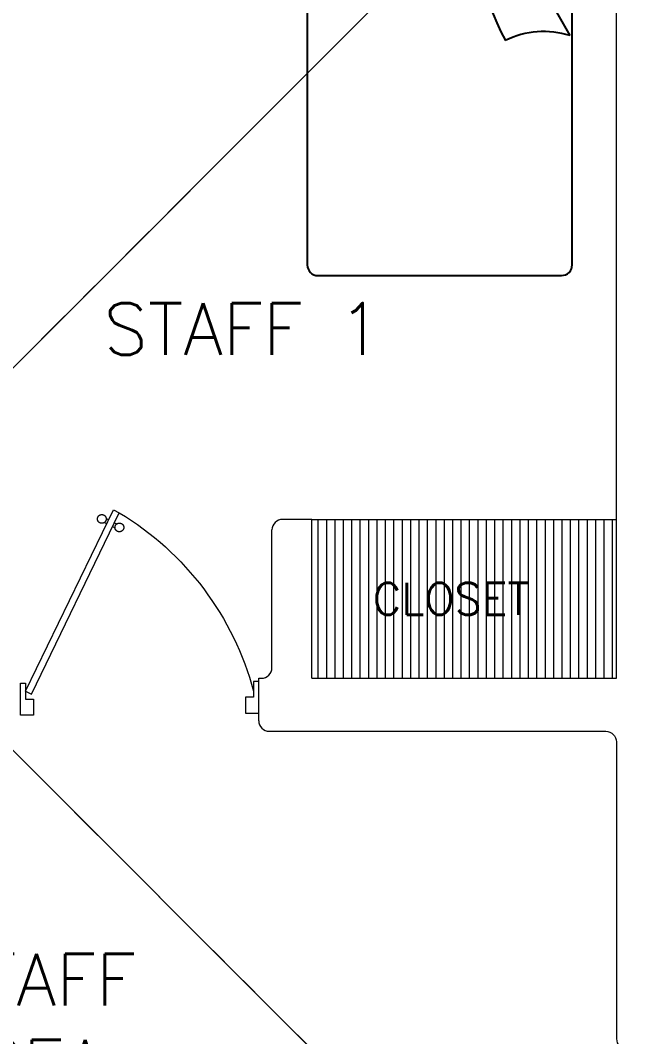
# Model space of a CAD drawing. Header units: metres. Extents: x -232 to 581, y 30 to 789.
# Drawn here: x 215.813 to 218.181, y 382.813 to 386.649 of the extents above; entities that cross this region are included whole.
import ezdxf

# ---------------------------------------------------------------- set-up
doc = ezdxf.new("R2010")
doc.units = ezdxf.units.M
doc.linetypes.add('HIDDEN2', pattern=[0.1875, 0.125, -0.0625])
for name, color, linetype, lineweight in [('A-DOOR', 35, 'Continuous', 5), ('A-WALL', 250, 'Continuous', 20), ('baños', 140, 'Continuous', 0), ('closets', 253, 'Continuous', 0), ('textos', 7, 'Continuous', 0)]:
    doc.layers.add(name, color=color, linetype=linetype, lineweight=lineweight)
doc.layers.add('MOBILIARIOS', color=252, linetype='Continuous')
doc.layers.add('Techos 1', color=7, linetype='HIDDEN2', lineweight=9, true_color=0x42391a)
doc.styles.get("Standard").update_dxf_attribs({"font": 'arial.ttf'})

# ---------------------------------------------------------------- blocks, each defined once
blk = doc.blocks.new('20.03.2026 LN 09 SEGUNDO NIVEL ARQ')
at = {"layer": 'Techos 1', "color": 5, "linetype": 'ByBlock'}
for p, q in [((76.0959, -55.1986), (71.9959, -59.2986)), ((71.9959, -59.2986), (76.0959, -63.3986))]:
    blk.add_line(p, q, dxfattribs=at)
at = {"layer": 'baños', "color": 5, "linetype": 'Continuous', "flags": 8}
for tag, p in [('MODELNUMBER', (83.7813, -42.9175, 0)), ('MATERIAL', (83.7813, -42.9176, 0)), ('PRODUCT', (83.7813, -42.9176, 0)), ('TRADENAME', (83.7813, -42.9176, 0)), ('MODELNUMBER', (84.956, -42.9175, 0)), ('TRADENAME', (84.956, -42.9176, 0)), ('MATERIAL', (84.956, -42.9176, 0)), ('PRODUCT', (84.956, -42.9176, 0))]:
    blk.add_attdef(tag, p, '', height=0.0000254, rotation=180.0001, dxfattribs=at)
at = {"layer": 'baños', "color": 5, "linetype": 'Continuous'}
for tag, p, rotation in [('TRADENAME', (85.8912, -56.9933), 180.0001), ('MODELNUMBER', (85.8912, -56.9934), 180.0001), ('MATERIAL', (85.8914, -56.9932), 180.0001), ('PRODUCT', (85.8914, -56.9933), 180.0001), ('MODELNUMBER', (86.6008, -56.9934), 179.9999), ('MATERIAL', (86.6008, -56.9932), 179.9999), ('PRODUCT', (86.6008, -56.9933), 179.9999), ('TRADENAME', (86.6008, -56.9933), 179.9999)]:
    blk.add_attdef(tag, p, '', height=0.0000254, rotation=rotation, dxfattribs=at)
blk = doc.blocks.new('P90')
at = {"layer": 'A-DOOR'}
for p, q in [((-0.0476, -0.8576), (0.6364, -0.5264)), ((0.5992, -0.5445), (0.5949, -0.5355)), ((0.6473, -0.5489), (0.6364, -0.5264)), ((-0.0368, -0.88), (0.6473, -0.5489)), ((0.5843, -0.5517), (0.58, -0.5427)), ((0.5952, -0.5741), (0.5995, -0.5831)), ((0.6101, -0.5669), (0.6144, -0.5759)), ((-0.0368, -0.88), (-0.0476, -0.8576))]:
    blk.add_line(p, q, dxfattribs=at)
for points in [[(-0.06, -0.02), (-0.06, -0.05), (-0.12, -0.05), (-0.12, 0), (0, 0), (0, -0.02)], [(-0.0668, -0.88), (-0.0668, -0.85), (-0.1268, -0.85), (-0.1268, -0.9), (-0.0068, -0.9), (-0.0068, -0.88)]]:
    blk.add_lwpolyline(points, close=True, dxfattribs=at)
blk.add_arc((-0.3259, -1.105), 1.1228, 31.0139, 75.0797, dxfattribs=at)
for points in [[(0.5812, -0.5096), (0.5857, -0.5096), (0.5933, -0.5141), (0.5977, -0.5218), (0.5977, -0.5306), (0.5933, -0.5383), (0.5856, -0.5427), (0.5767, -0.5427), (0.5691, -0.5383), (0.5647, -0.5306), (0.5647, -0.5217), (0.5691, -0.514), (0.5768, -0.5096), (0.5812, -0.5096)], [(0.6133, -0.5758), (0.6177, -0.5758), (0.6254, -0.5803), (0.6298, -0.5879), (0.6298, -0.5968), (0.6253, -0.6045), (0.6176, -0.6089), (0.6088, -0.6089), (0.6011, -0.6044), (0.5967, -0.5967), (0.5967, -0.5879), (0.6011, -0.5802), (0.6088, -0.5758), (0.6133, -0.5758)]]:
    blk.add_open_spline(points, degree=2, dxfattribs=at)
blk = doc.blocks.new('SBED BL22')
at = {"layer": 'MOBILIARIOS'}
for p, q in [((0.0024, -0.4088), (0.5977, -0.4088)), ((0.0024, -0.622), (0.6287, -0.622))]:
    blk.add_line(p, q, dxfattribs=at)
blk.add_lwpolyline([(1, -1.82), (1, 0, 0.414214), (0.96, 0.04), (0.04, 0.04, 0.414214), (0, 0), (0, -1.82, 0.414214), (0.04, -1.86), (0.96, -1.86, 0.414214)], format="xyb", close=True, dxfattribs=at)
for centre, radius, start, end in [((0.206, -0.5325), 0.4662, 56.115, 102.0188), ((-1.5957, -0.5731), 1.7755, 5.5112, 16.2393), ((0.5755, -0.6929), 0.6292, 71.7279, 108.2721), ((1.8554, -0.2171), 1.0894, 173.5834, 195.2056), ((0.4533, -0.4985), 0.2414, 49.5381, 122.9919), ((0.5977, -0.4488), 0.04, 40.117, 90), ((1.7867, -0.4334), 1.1707, 178.7966, 207.447), ((-1.8433, -2.5056), 3.232, 28.6854, 40.117), ((1.0264, -3.0153), 2.5222, 95.0578, 97.3886), ((0.8936, -1.272), 0.3327, 72.799, 116.0068)]:
    blk.add_arc(centre, radius, start, end, dxfattribs=at)
blk = doc.blocks.new('20.03.2026 LN 09 PRIMER NIVEL ARQ')
at = {"layer": 'closets', "transparency": 33554687}
h = blk.add_hatch(dxfattribs=at)
h.set_pattern_fill('LINE', color=1, scale=0.01, angle=90)
h.set_pattern_definition([(90, (-112.02442, 136.57283), (-0.03175, 2e-18), [])])
h.paths.add_polyline_path([(-6.186, -59.1432), (-5.0365, -59.1432), (-5.0365, -59.7432), (-6.186, -59.7432)])
at = {"layer": 'A-WALL', "color": 1}
for p, q in [((-5.036, -59.7432), (-5.036, -56.4322)), ((-6.186, -59.1432), (-6.296, -59.1432)), ((-6.186, -59.7432), (-6.186, -59.1432)), ((-6.336, -59.7032), (-6.336, -59.1832)), ((-6.386, -59.7432), (-6.376, -59.7432)), ((-6.386, -59.9032), (-6.386, -59.7432)), ((-6.186, -59.7432), (-5.036, -59.7432))]:
    blk.add_line(p, q, dxfattribs=at)
blk.add_lwpolyline([(-6.3466, -59.9432), (-5.076, -59.9432, -0.414086), (-5.036, -59.9831), (-5.0355, -61.1032, 0.414086), (-4.9955, -61.1432), (-4.8754, -61.1432, 0.415429), (-4.8354, -61.103), (-4.836, -60.9632, 0)], format="xyb", dxfattribs=at)
for centre, start, end in [((-6.296, -59.1832), 90, 180), ((-6.376, -59.7032), 270, 360), ((-6.346, -59.9032), 180, 270)]:
    blk.add_arc(centre, 0.04, start, end, dxfattribs=at)
at = {"layer": 'closets', "color": 1, "transparency": 33554687}
blk.add_line((-6.186, -59.1432), (-5.036, -59.1432), dxfattribs=at)
at = {"layer": 'Techos 1', "color": 1}
for p, q in [((-3.936, -55.1932), (-8.036, -59.2932)), ((-8.036, -59.2932), (-3.936, -63.3932))]:
    blk.add_line(p, q, dxfattribs=at)
at = {"layer": 'A-DOOR', "color": 1, "xscale": -1, "rotation": 270}
blk.add_blockref('P90', (-6.386, -59.7549), dxfattribs=at)
at = {"layer": 'MOBILIARIOS', "color": 1, "rotation": 0.002501887292318642}
blk.add_blockref('SBED BL22', (-6.2029, -56.363), dxfattribs=at)
at = {"layer": 'baños', "color": 1, "linetype": 'Continuous'}
for tag, p in [('MODELNUMBER', (-12.0611, -62.0707)), ('MATERIAL', (-12.0611, -62.0709)), ('PRODUCT', (-12.0611, -62.0708)), ('TRADENAME', (-12.0611, -62.0708))]:
    blk.add_attdef(tag, p, '', height=0.0000254, rotation=359.9999, dxfattribs=at)
at = {"layer": 'textos', "color": 1}
for s, insert, char_height, width, attachment_point in [('{\\Fromans|c0; STAFF 1}', (-7.1057, -58.5219), 0.195, 3.404877, 7), ('\\pxqc;{\\Fromans|c0;\\H0.8x;CLOSET\\H1.25x; }', (-3.9634, -59.5033), 0.15, 3.392974, 9), ('{\\Fromans|c0;STAFF \\PAREA}', (-7.6016, -61.303), 0.195, 3.422974, 7)]:
    blk.add_mtext(s, dxfattribs=dict(at, insert=insert, char_height=char_height, width=width, attachment_point=attachment_point))

msp = doc.modelspace()

# ---------------------------------------------------------------- block references
at = {"color": 1}
for name, p in [('20.03.2026 LN 09 PRIMER NIVEL ARQ', (223.0987, 443.9088)), ('20.03.2026 LN 09 SEGUNDO NIVEL ARQ', (143.0668, 443.9142))]:
    msp.add_blockref(name, p, dxfattribs=at)

doc.saveas('drawing.dxf')
